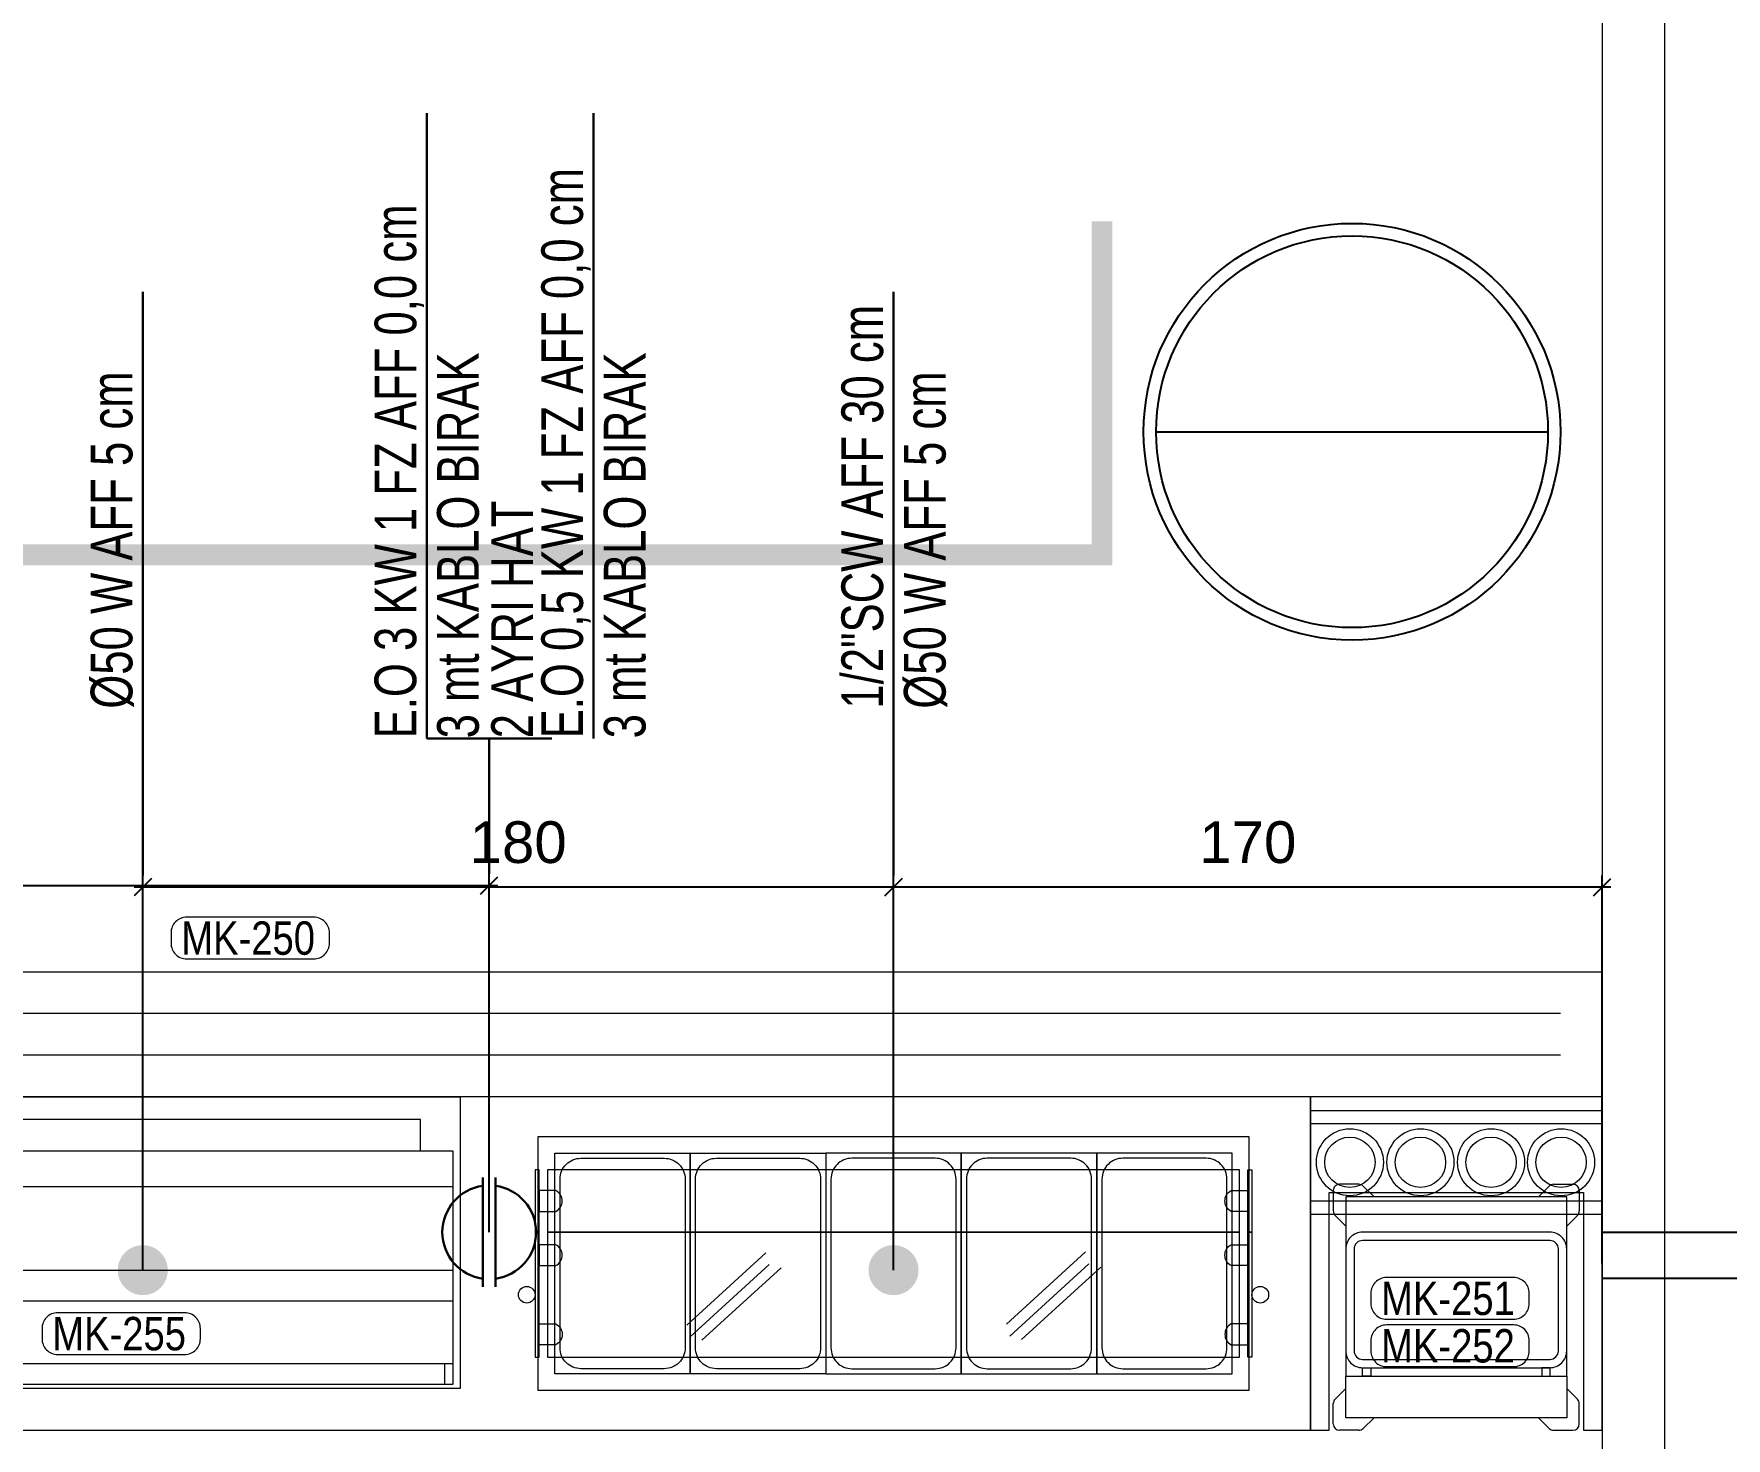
# Model space of a CAD drawing. Extents: x -5598 to 26293, y -3808 to 13850.
# Drawn here: x 798.8 to 1204.8, y 5538.1 to 5875 of the extents above; entities that cross this region are included whole.
import ezdxf
from ezdxf.enums import TextEntityAlignment as Align

# ---------------------------------------------------------------- set-up
doc = ezdxf.new("R2010")
doc.units = 0
doc.header["$LTSCALE"] = 100
doc.header["$MEASUREMENT"] = 0
for name, color, linetype, lineweight in [('AD', 5, 'Continuous', 9), ('AK', 7, 'Continuous', 15), ('AP', 6, 'Continuous', 15), ('Y-DUVAR GAZBETON', 161, 'Continuous', 20)]:
    doc.layers.add(name, color=color, linetype=linetype, lineweight=lineweight)
doc.layers.add('MAKPA ELEKTRIK', color=7, linetype='Continuous', lineweight=30, true_color=0x93039a)
doc.layers.add('MAKPA SIHHI', color=7, linetype='Continuous', lineweight=30, true_color=0x428a93)
doc.layers.add('OLCU DIS', color=7, linetype='Continuous')
doc.layers.add('TEFRIS', color=7, linetype='Continuous')
doc.styles.add('MAKPA TESISAT', font='arial.ttf', dxfattribs={"height": 10})
doc.styles.add('olcu', font='romans.shx', dxfattribs={"width": 0.5})
doc.styles.add('POZ TEXT', font='ARIALN.TTF', dxfattribs={"height": 8})
doc.dimstyles.new('1-200', dxfattribs={"dimtxt": 40, "dimasz": 2, "dimexe": 0, "dimexo": 0, "dimgap": 10, "dimtad": 1, "dimdec": 4, "dimrnd": 0.1, "dimzin": 9, "dimdsep": 46, "dimtxsty": 'olcu', "dimblk1": 'SOL', "dimblk2": 'SAG', "dimsah": 1, "dimcen": 0, "dimse1": 1, "dimse2": 1, "dimclre": 13, "dimadec": 0, "dimazin": 0, "dimtfac": 1, "dimtdec": 4, "dimtix": 1, "dimtmove": 2, "dimatfit": 2, "dimldrblk": 'SOL', "dimfxl": 0, "dimtolj": 1, "dimarcsym": 0})
doc.dimstyles.new('MAKPA TESISAT DIM', dxfattribs={"dimscale": 0.7, "dimtxt": 12, "dimasz": 6, "dimexe": 4, "dimexo": 0, "dimgap": 8, "dimtad": 2, "dimtih": 1, "dimtoh": 1, "dimdec": 0, "dimrnd": 5, "dimzin": 0, "dimdsep": 46, "dimtxsty": 'MAKPA TESISAT', "dimblk1": 'OBLIQUE', "dimblk2": 'OBLIQUE', "dimsah": 1, "dimcen": 0, "dimdle": 3, "dimclrd": 256, "dimclre": 256, "dimclrt": 256, "dimadec": 0, "dimazin": 0, "dimtfac": 1, "dimtdec": 0, "dimtix": 1, "dimtofl": 0, "dimtmove": 2, "dimatfit": 3, "dimldrblk": 'OBLIQUE', "dimfxl": 0, "dimtvp": 7, "dimtolj": 1, "dimtzin": 0, "dimarcsym": 0})

# ---------------------------------------------------------------- blocks, each defined once
blk = doc.blocks.new('SOL')
at = {"color": 0}
for p, q in [((0, 30), (0, -6.96)), ((7.58, 0), (-6.97, 0))]:
    blk.add_line(p, q, dxfattribs=at)
blk.add_circle((0, 0), 3, dxfattribs=at)
blk = doc.blocks.new('SAG')
at = {"color": 0}
for p, q in [((0, -30), (0, 6.96)), ((7.58, 0), (-6.97, 0))]:
    blk.add_line(p, q, dxfattribs=at)
blk.add_circle((0, 0), 3, dxfattribs=at)
blk = doc.blocks.new('*D332')
at = {"layer": 'OLCU DIS', "color": 0, "lineweight": -2, "transparency": 16777216}
blk.add_line((21268, -935), (-2968, -935), dxfattribs=at)
at = {"layer": 'OLCU DIS', "color": 0, "lineweight": -2, "transparency": 16777216, "xscale": 2, "yscale": 2, "zscale": 2, "rotation": 180}
blk.add_blockref('SAG', (-2970, -935), dxfattribs=at)
at = {"layer": 'OLCU DIS', "color": 0, "lineweight": -2, "transparency": 16777216, "xscale": 2, "yscale": 2, "zscale": 2}
blk.add_blockref('SOL', (21270, -935), dxfattribs=at)
at = {"layer": 'OLCU DIS', "color": 0, "transparency": 16777216, "insert": (9295.64, -905), "char_height": 40, "attachment_point": 5, "style": 'olcu'}
blk.add_mtext('\\A1;24240', dxfattribs=at)
blk = doc.blocks.new('POZ_X')
at = {"layer": 'AP'}
blk.add_lwpolyline([(12.75, 10), (-17.75, 10, 0.414214), (-21.5, 6.25), (-21.5, 3.75, 0.414214), (-17.75, 0), (12.75, 0, 0.414214), (16.5, 3.75), (16.5, 6.25, 0.414214)], format="xyb", close=True, dxfattribs=at)
at = {"layer": 'AP', "style": 'POZ TEXT'}
blk.add_attdef('POZ_NO', text='', height=8, dxfattribs=at).set_placement((-3, 5), align=Align.MIDDLE_CENTER)
at = {"layer": 'AP', "style": 'POZ TEXT', "flags": 1}
blk.add_attdef('URUN_ADI', text='', height=7, dxfattribs=at).set_placement((-3, -4.34), align=Align.MIDDLE_CENTER)
blk = doc.blocks.new('SIHHI NOKTA')
at = {"layer": 'MAKPA SIHHI', "const_width": 6}
blk.add_lwpolyline([(3, 0, -1), (-3, 0, -1)], format="xyb", close=True, dxfattribs=at)
blk = doc.blocks.new('_OBLIQUE')
at = {"color": 0, "linetype": 'ByBlock', "lineweight": -2}
blk.add_line((-0.5, -0.5), (0.5, 0.5), dxfattribs=at)
blk = doc.blocks.new('*D1056')
at = {"layer": 'MAKPA SIHHI', "lineweight": -2, "transparency": 16777216}
for p, q in [((1005, 5578.4), (1005, 5673.1)), ((1175, 5580), (1175, 5673.1)), ((1177.1, 5670.3), (1002.9, 5670.3))]:
    blk.add_line(p, q, dxfattribs=at)
at = {"layer": 'MAKPA SIHHI', "lineweight": -2, "transparency": 16777216, "xscale": 4.199999999999998, "yscale": 4.199999999999998, "zscale": 4.199999999999998, "rotation": 180}
blk.add_blockref('_OBLIQUE', (1005, 5670.3), dxfattribs=at)
at = {"layer": 'MAKPA SIHHI', "lineweight": -2, "transparency": 16777216, "xscale": 4.199999999999998, "yscale": 4.199999999999998, "zscale": 4.199999999999998}
blk.add_blockref('_OBLIQUE', (1175, 5670.3), dxfattribs=at)
at = {"layer": 'MAKPA SIHHI', "transparency": 16777216, "insert": (1090, 5681.01), "char_height": 10, "attachment_point": 5, "style": 'MAKPA TESISAT'}
blk.add_mtext('\\A1;170', dxfattribs=at)
blk = doc.blocks.new('*D1057')
at = {"layer": 'MAKPA SIHHI', "lineweight": -2, "transparency": 16777216}
for p, q in [((824.9, 5578.4), (824.9, 5673.1)), ((1005, 5578.4), (1005, 5673.1)), ((1007.1, 5670.3), (822.8, 5670.3))]:
    blk.add_line(p, q, dxfattribs=at)
at = {"layer": 'MAKPA SIHHI', "lineweight": -2, "transparency": 16777216, "xscale": 4.199999999999998, "yscale": 4.199999999999998, "zscale": 4.199999999999998, "rotation": 180}
blk.add_blockref('_OBLIQUE', (824.9, 5670.3), dxfattribs=at)
at = {"layer": 'MAKPA SIHHI', "lineweight": -2, "transparency": 16777216, "xscale": 4.199999999999998, "yscale": 4.199999999999998, "zscale": 4.199999999999998}
blk.add_blockref('_OBLIQUE', (1005, 5670.3), dxfattribs=at)
at = {"layer": 'MAKPA SIHHI', "transparency": 16777216, "insert": (914.95, 5681.01), "char_height": 10, "attachment_point": 5, "style": 'MAKPA TESISAT'}
blk.add_mtext('\\A1;180', dxfattribs=at)
blk = doc.blocks.new('ELK.KABLO')
at = {"layer": 'MAKPA ELEKTRIK'}
for p, q in [((-13.125, 1.5), (13.125, 1.5)), ((-13.125, -1.5), (13.125, -1.5))]:
    blk.add_line(p, q, dxfattribs=at)
for start, end in [(7.66226, 172.33774), (187.66226, 352.33774)]:
    blk.add_arc((0, 0), 11.25, start, end, dxfattribs=at)
blk = doc.blocks.new('*D1062')
at = {"layer": 'MAKPA ELEKTRIK', "lineweight": -2, "transparency": 16777216}
for p, q in [((565, 5587.5), (565, 5673.48)), ((908, 5587.5), (908, 5673.48)), ((562.9, 5670.68), (910.1, 5670.68))]:
    blk.add_line(p, q, dxfattribs=at)
at = {"layer": 'MAKPA ELEKTRIK', "lineweight": -2, "transparency": 16777216, "xscale": 4.199999999999998, "yscale": 4.199999999999998, "zscale": 4.199999999999998, "rotation": 180}
blk.add_blockref('_OBLIQUE', (565, 5670.68), dxfattribs=at)
at = {"layer": 'MAKPA ELEKTRIK', "lineweight": -2, "transparency": 16777216, "xscale": 4.199999999999998, "yscale": 4.199999999999998, "zscale": 4.199999999999998}
blk.add_blockref('_OBLIQUE', (908, 5670.68), dxfattribs=at)
at = {"layer": 'MAKPA ELEKTRIK', "transparency": 16777216, "insert": (736.5, 5681.39), "char_height": 10, "attachment_point": 5, "style": 'MAKPA TESISAT'}
blk.add_mtext('\\A1;345', dxfattribs=at)
blk = doc.blocks.new('*D802')
at = {"layer": 'MAKPA ELEKTRIK', "lineweight": -2, "transparency": 16777216}
for p, q in [((1175, 5587.5), (1220.96, 5587.5)), ((1218.16, 5589.6), (1218.16, 5417.9)), ((1190, 5420), (1220.96, 5420))]:
    blk.add_line(p, q, dxfattribs=at)
at = {"layer": 'MAKPA ELEKTRIK', "lineweight": -2, "transparency": 16777216, "xscale": 4.199999999999998, "yscale": 4.199999999999998, "zscale": 4.199999999999998}
for p, rotation in [((1218.16, 5587.5), 90), ((1218.16, 5420), 270)]:
    blk.add_blockref('_OBLIQUE', p, dxfattribs=dict(at, rotation=rotation))
at = {"layer": 'MAKPA ELEKTRIK', "transparency": 16777216, "insert": (1234.32, 5503.75), "char_height": 10, "attachment_point": 5, "style": 'MAKPA TESISAT'}
blk.add_mtext('\\A1;170', dxfattribs=at)
blk = doc.blocks.new('*D940')
at = {"layer": 'MAKPA SIHHI', "lineweight": -2, "transparency": 16777216}
for p, q in [((1229.43, 5417.9), (1229.43, 5578.55)), ((1175, 5576.45), (1232.23, 5576.45)), ((1190, 5420), (1232.23, 5420))]:
    blk.add_line(p, q, dxfattribs=at)
at = {"layer": 'MAKPA SIHHI', "lineweight": -2, "transparency": 16777216, "xscale": 4.199999999999998, "yscale": 4.199999999999998, "zscale": 4.199999999999998}
for p, rotation in [((1229.43, 5576.45), 90), ((1229.43, 5420), 270)]:
    blk.add_blockref('_OBLIQUE', p, dxfattribs=dict(at, rotation=rotation))
at = {"layer": 'MAKPA SIHHI', "transparency": 16777216, "insert": (1245.64, 5498.22), "char_height": 10, "attachment_point": 5, "style": 'MAKPA TESISAT'}
blk.add_mtext('\\A1;155', dxfattribs=at)
blk = doc.blocks.new('kuver')
at = {"layer": 'AD'}
for p, q in [((-41.8, -18.56), (28.2, -18.56)), ((-41.8, -40.28), (28.2, -40.28))]:
    blk.add_line(p, q, dxfattribs=at)
for centre in [(-31.96, -27.91), (-15.15, -27.91), (1.78, -27.91), (18.72, -27.91)]:
    blk.add_circle(centre, 6.04, dxfattribs=at)
at = {"layer": 'AK'}
for p, q in [((-41.8, -15.4), (28.2, -15.4)), ((-41.8, -37.12), (28.2, -37.12))]:
    blk.add_line(p, q, dxfattribs=at)
blk.add_lwpolyline([(-41.8, -43.64), (28.2, -43.64), (28.2, 36.36), (23.7, 36.36), (23.7, -20.64), (-37.3, -20.64), (-37.3, 36.36), (-41.8, 36.36)], close=True, dxfattribs=at)
for centre in [(-31.96, -27.91), (-15.15, -27.91), (1.78, -27.91), (18.72, -27.91)]:
    blk.add_circle(centre, 8.04, dxfattribs=at)
blk = doc.blocks.new('1-1 GN')
at = {"layer": 'AD'}
blk.add_lwpolyline([(6.25, 1.25), (26.25, 1.25, 0.414214), (31.25, 6.25), (31.25, 46.75, 0.414214), (26.25, 51.75), (6.25, 51.75, 0.414214), (1.25, 46.75), (1.25, 6.25, 0.414214)], format="xyb", close=True, dxfattribs=at)
at = {"layer": 'AK'}
blk.add_lwpolyline([(0, 0), (32.5, 0), (32.5, 53), (0, 53)], close=True, dxfattribs=at)
blk = doc.blocks.new('MO180X')
at = {"layer": 'AD'}
for p, q in [((-29.5, 1.5), (-29.5, -3.39)), ((-23.38, 3), (-28, 3)), ((-19.72, 0), (-22.32, 2.57)), ((19.72, 0), (22.32, 2.57)), ((23.38, 3), (28, 3)), ((29.5, 1.5), (29.5, -3.39)), ((-26.5, -7.03), (-29.06, -4.45)), ((26.5, -7.03), (29.06, -4.45)), ((-26.5, -45.97), (-29.06, -48.55)), ((26.5, -45.97), (29.06, -48.55)), ((-29.5, -54.5), (-29.5, -49.61)), ((29.5, -54.5), (29.5, -49.61)), ((-23.38, -56), (-28, -56)), ((-19.72, -53), (-22.32, -55.57)), ((19.72, -53), (22.32, -55.57)), ((23.38, -56), (28, -56))]:
    blk.add_line(p, q, dxfattribs=at)
for points in [[(-26.5, -16), (-26.5, -40.5, 0.414214), (-22.5, -44.5), (22.5, -44.5, 0.414214), (26.5, -40.5), (26.5, -16, 0.414214), (22.5, -12), (-22.5, -12, 0.414214)], [(-24.5, -16), (-24.5, -40.5, 0.414214), (-22.5, -42.5), (22.5, -42.5, 0.414214), (24.5, -40.5), (24.5, -16, 0.414214), (22.5, -14), (-22.5, -14, 0.414214)]]:
    blk.add_lwpolyline(points, format="xyb", close=True, dxfattribs=at)
for centre, start, end in [((-28, 1.5), 90, 180), ((-23.38, 1.5), 45.3442, 90), ((23.38, 1.5), 90, 134.6558), ((28, 1.5), 0, 90), ((-28, -3.39), 180, 224.874), ((28, -3.39), 315.126, 0), ((-28, -49.61), 135.126, 180), ((28, -49.61), 0, 44.874), ((-28, -54.5), 180, 270), ((-23.38, -54.5), 270, 314.6558), ((23.38, -54.5), 225.3442, 270), ((28, -54.5), 270, 0)]:
    blk.add_arc(centre, 1.5, start, end, dxfattribs=at)
at = {"layer": 'AK'}
for points in [[(26.5, -10), (-26.5, -10), (-26.5, 0), (26.5, 0)], [(26.5, -10), (-26.5, -10), (-26.5, -53), (26.5, -53)], [(-20.5, -10), (-22.5, -10), (-22.5, -12), (-20.5, -12)], [(20.5, -10), (22.5, -10), (22.5, -12), (20.5, -12)]]:
    blk.add_lwpolyline(points, close=True, dxfattribs=at)
blk = doc.blocks.new('DIT4ROD')
at = {"layer": 'AD'}
for p, q in [((-18746.12, 3102.5), (-18746.12, 3107.5)), ((-18601.32, 3107.5), (-18601.32, 3102.5)), ((-18599.32, 3087.5), (-18748.12, 3087.5)), ((-18599.32, 3080.1), (-18748.12, 3080.1)), ((-18599.32, 3060), (-18748.12, 3060))]:
    blk.add_line(p, q, dxfattribs=at)
blk.add_lwpolyline([(-18740.32, 3051.5), (-18740.32, 3044), (-18607.32, 3044), (-18607.32, 3051.5)], dxfattribs=at)
at = {"layer": 'AK'}
for p, q in [((-18748.12, 3107.5), (-18599.32, 3107.5)), ((-18748.12, 3051.5), (-18748.12, 3107.5)), ((-18599.32, 3051.5), (-18599.32, 3107.5)), ((-18599.32, 3102.5), (-18748.12, 3102.5)), ((-18599.32, 3051.5), (-18748.12, 3051.5))]:
    blk.add_line(p, q, dxfattribs=at)
blk.add_lwpolyline([(-18597.82, 3038.5), (-18749.82, 3038.5), (-18749.82, 3108.5), (-18597.82, 3108.5), (-18597.82, 3038.5)], dxfattribs=at)

msp = doc.modelspace()

# ---------------------------------------------------------------- linework, layer by layer
at = {"layer": 'AD'}
for p, q in [((1165, 5640.00004), (565, 5640.00004)), ((1165, 5630.00004), (565, 5630.00004))]:
    msp.add_line(p, q, dxfattribs=at)
at = {"layer": 'AD', "color": 4}
for p, q in [((974.39044, 5582.57707), (955.40346, 5565.21366)), ((1051.07082, 5582.77707), (1032.08385, 5565.41366)), ((975.19838, 5579.75045), (956.21141, 5562.38704)), ((978.02622, 5578.94286), (959.03925, 5561.57944)), ((1051.87877, 5579.95045), (1032.89179, 5562.58704)), ((1054.70661, 5579.14286), (1035.71963, 5561.77944))]:
    msp.add_line(p, q, dxfattribs=at)
for points in [[(922, 5587.50004), (1088, 5587.50004), (1088, 5602.50004), (922, 5602.50004)], [(1088, 5587.50004), (922, 5587.50004), (922, 5557.50004), (1088, 5557.50004)]]:
    msp.add_lwpolyline(points, close=True, dxfattribs=at)
at = {"layer": 'AD'}
for centre in [(917, 5572.50004), (1093, 5572.50004)]:
    msp.add_circle(centre, 2, dxfattribs=at)
at = {"layer": 'AK'}
for points in [[(1175, 5620.00004), (565, 5620.00004), (565, 5650.00004), (1175, 5650.00004)], [(565, 5540.00004), (1105, 5540.00004), (1105, 5620.00004), (565, 5620.00004)], [(919.75, 5610.50004), (1090.25, 5610.50004), (1090.25, 5549.50004), (919.75, 5549.50004)], [(919, 5587.50004), (920, 5587.50004), (920, 5602.50004), (919, 5602.50004)], [(1091, 5587.50004), (1090, 5587.50004), (1090, 5602.50004), (1091, 5602.50004)], [(920, 5587.50004), (919, 5587.50004), (919, 5557.50004), (920, 5557.50004)], [(1090, 5587.50004), (1091, 5587.50004), (1091, 5557.50004), (1090, 5557.50004)]]:
    msp.add_lwpolyline(points, close=True, dxfattribs=at)
for points in [[(920, 5592.50004), (924, 5592.50004, 0.6), (924, 5597.50004), (920, 5597.50004)], [(1090, 5592.50004), (1086, 5592.50004, -0.6), (1086, 5597.50004), (1090, 5597.50004)], [(920, 5579.50004), (924, 5579.50004, 0.6), (924, 5584.50004), (920, 5584.50004)], [(1090, 5579.50004), (1086, 5579.50004, -0.6), (1086, 5584.50004), (1090, 5584.50004)], [(920, 5565.50004), (924, 5565.50004, -0.6), (924, 5560.50004), (920, 5560.50004)], [(1090, 5565.50004), (1086, 5565.50004, 0.6), (1086, 5560.50004), (1090, 5560.50004)]]:
    msp.add_lwpolyline(points, format="xyb", close=True, dxfattribs=at)
for points in [[(922, 5579.50004), (922, 5565.50004)], [(1088, 5565.50004), (1088, 5579.50004)]]:
    msp.add_lwpolyline(points, dxfattribs=at)
at = {"layer": 'MAKPA ELEKTRIK'}
for p, q in [((893, 5705.98386), (893, 5855.98386)), ((933, 5705.98386), (933, 5855.98386)), ((923, 5705.98386), (893, 5705.98386)), ((908, 5673.48386), (908, 5705.98386))]:
    msp.add_line(p, q, dxfattribs=at)
at = {"layer": 'MAKPA SIHHI'}
for p, q in [((824.9, 5713.10144), (824.9, 5813.10144)), ((1005, 5713.10144), (1005, 5813.10144)), ((824.9, 5673.10144), (824.9, 5713.10144)), ((1005, 5673.10144), (1005, 5713.10144))]:
    msp.add_line(p, q, dxfattribs=at)
at = {"layer": 'TEFRIS', "color": 11, "const_width": 5}
msp.add_lwpolyline([(530.62797, 5750.00004), (1055, 5750.00004), (1055, 5830.00004)], dxfattribs=at)
at = {"layer": 'TEFRIS', "color": 11}
msp.add_lwpolyline([(1068, 5779.53814), (1162, 5779.53814)], dxfattribs=at)
for radius in [50, 47]:
    msp.add_circle((1115, 5779.53814), radius, dxfattribs=at)
at = {"layer": 'Y-DUVAR GAZBETON'}
for p, q in [((1175, 6000), (1175, 5420.00004)), ((1190, 6000), (1190, 5420.00004))]:
    msp.add_line(p, q, dxfattribs=at)

# ---------------------------------------------------------------- block references
at = {"layer": 'AK', "rotation": 180}
for name, p in [('DIT4ROD', (-17848.82137, 8658.50472)), ('kuver', (1133.20124, 5576.36216)), ('MO180X', (1140, 5543.00004))]:
    msp.add_blockref(name, p, dxfattribs=at)
at = {"layer": 'AK', "xscale": -1}
for p in [(956.25, 5553.50004), (988.75, 5553.50004)]:
    msp.add_blockref('1-1 GN', p, dxfattribs=at)
at = {"layer": 'AK'}
for p in [(988.75, 5553.50004), (1021.25, 5553.50004), (1053.75, 5553.50004)]:
    msp.add_blockref('1-1 GN', p, dxfattribs=at)
at = {"layer": 'AP', "ltscale": 6}
for p, values in [((853.16597, 5653.07384), {'POZ_NO': 'MK-250'}), ((1141.01676, 5566.63373), {'POZ_NO': 'MK-251'}), ((822.21368, 5558.17297), {'POZ_NO': 'MK-255'}), ((1141.01676, 5555.25194), {'POZ_NO': 'MK-252'})]:
    msp.add_blockref('POZ_X', p, dxfattribs=at).add_auto_attribs(values)
at = {"layer": 'MAKPA ELEKTRIK', "rotation": 90}
msp.add_blockref('ELK.KABLO', (908, 5587.50004), dxfattribs=at)
at = {"layer": 'MAKPA SIHHI'}
for p in [(824.9, 5578.40005), (1005, 5578.40004)]:
    msp.add_blockref('SIHHI NOKTA', p, dxfattribs=at)

# ---------------------------------------------------------------- texts
at = {"layer": 'MAKPA ELEKTRIK', "style": 'MAKPA TESISAT', "width": 0.75}
for s, p in [('E.O 0,5 KW 1 FZ AFF 0,0 cm', (930.5, 5705.98386)), ('E.O 3 KW 1 FZ AFF 0,0 cm', (890.5, 5705.98386)), ('3 mt KABLO BIRAK', (905.5, 5705.98386)), ('3 mt KABLO BIRAK', (945.5, 5705.98386)), ('2 AYRI HAT', (918.5, 5705.98386))]:
    msp.add_text(s, height=10.00188, rotation=90, dxfattribs=at).set_placement(p)
at = {"layer": 'MAKPA SIHHI', "style": 'MAKPA TESISAT', "width": 0.75}
for s, p in [('1/2"SCW AFF 30 cm', (1002.5, 5713.10144)), ('%%C50 W AFF 5 cm', (822.4, 5713.10144)), ('%%C50 W AFF 5 cm', (1017.5, 5713.10144))]:
    msp.add_text(s, height=10.00188, rotation=90, dxfattribs=at).set_placement(p)

# ---------------------------------------------------------------- dimensions: what is measured, and where the dimension line sits
at = {"layer": 'MAKPA ELEKTRIK'}
dim = msp.add_linear_dim(base=(908, 5670.68386), p1=(565, 5587.50004), p2=(908, 5587.50004), dimstyle='MAKPA TESISAT DIM', override={"dimfxl": 0}, dxfattribs=at)
dim.commit()
dim.dimension.update_dxf_attribs({"geometry": '*D1062', "text_midpoint": (736.5, 5681.39301)})
dim = msp.add_linear_dim(base=(1218.1613592, 5420.000043), p1=(1175, 5587.5000432), p2=(1190, 5420.000043), angle=90, dimstyle='MAKPA TESISAT DIM', override={"dimfxl": 0}, dxfattribs=at)
dim.commit()
dim.dimension.update_dxf_attribs({"geometry": '*D802', "text_midpoint": (1234.3207043, 5503.7500431)})
at = {"layer": 'MAKPA SIHHI'}
for base, p1, p2, picture, middle in [((824.9, 5670.30144), (1005, 5578.40004), (824.9, 5578.40004), '*D1057', (914.95, 5681.00717)), ((1005, 5670.30144), (1175, 5580.00004), (1005, 5578.40004), '*D1056', (1090, 5681.00717))]:
    dim = msp.add_linear_dim(base=base, p1=p1, p2=p2, dimstyle='MAKPA TESISAT DIM', override={"dimfxl": 0}, dxfattribs=at)
    dim.commit()
    dim.dimension.update_dxf_attribs({"geometry": picture, "text_midpoint": middle})
dim = msp.add_linear_dim(base=(1229.42978, 5576.44889), p1=(1190, 5420.00004), p2=(1175, 5576.44889), angle=90, dimstyle='MAKPA TESISAT DIM', override={"dimfxl": 0}, dxfattribs=at)
dim.commit()
dim.dimension.update_dxf_attribs({"geometry": '*D940', "text_midpoint": (1245.6437, 5498.22446)})
at = {"layer": 'OLCU DIS', "color": 7}
dim = msp.add_linear_dim(base=(-2970, -935), p1=(21270, -635), p2=(-2970, 7535), dimstyle='1-200', dxfattribs=at)
dim.commit()
dim.dimension.update_dxf_attribs({"geometry": '*D332', "text_midpoint": (9295.63768, -905), "dimtype": 160})

doc.saveas('drawing.dxf')
